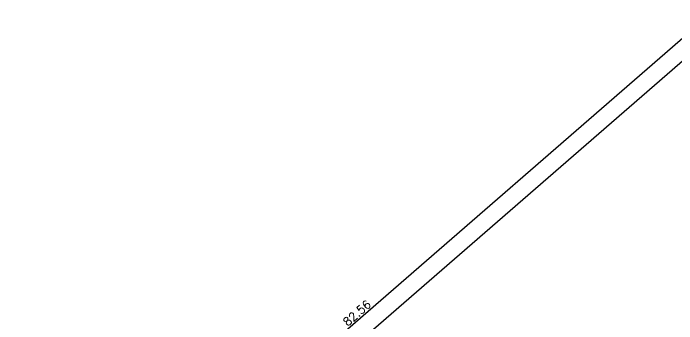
# Model space of a CAD drawing. Extents: x -175 to 397, y -1718 to -729.
# Drawn here: x 70.6 to 130.4, y -1358.7 to -1330.7 of the extents above; entities that cross this region are included whole.
import ezdxf

# ---------------------------------------------------------------- set-up
doc = ezdxf.new("R2010")
doc.units = 0
doc.header["$LTSCALE"] = 2
doc.layers.add('ARQ-COTAS', color=7, linetype='Continuous')
doc.layers.add('D-LIMITES', color=3, linetype='Continuous')
doc.styles.add('ROMANS', font='ROMANS.shx')
doc.dimstyles.new('1-500', dxfattribs={"dimscale": 5, "dimtxt": 0.15, "dimasz": 0.1, "dimexe": 0.05, "dimexo": 0.1, "dimgap": 0.03, "dimtad": 1, "dimzin": 5, "dimdsep": 46, "dimtxsty": 'ROMANS', "dimblk": 'OBLIQUE', "dimcen": 0, "dimclrd": 256, "dimclre": 256, "dimclrt": 2, "dimadec": 0, "dimazin": 0, "dimtfac": 1, "dimtofl": 0, "dimtmove": 2, "dimatfit": 3, "dimldrblk": 'OBLIQUE', "dimfxl": 0.04, "dimtolj": 1, "dimtzin": 1, "dimarcsym": 0})

# ---------------------------------------------------------------- blocks, each defined once
blk = doc.blocks.new('_Oblique')
at = {"color": 0, "linetype": 'ByBlock', "lineweight": -2}
blk.add_line((-0.5, -0.5), (0.5, 0.5), dxfattribs=at)
blk = doc.blocks.new('*D194')
at = {"layer": 'ARQ-COTAS', "lineweight": -2, "transparency": 16777216}
for p, q in [((70.745, -1385.219), (133.096, -1331.095)), ((133.799, -1331.905), (132.932, -1330.906)), ((71.448, -1386.028), (70.581, -1385.03))]:
    blk.add_line(p, q, dxfattribs=at)
at = {"layer": 'Defpoints', "color": 0, "transparency": 16777216}
for p in [(133.096, -1331.095), (134.126, -1332.282), (71.776, -1386.406)]:
    blk.add_point(p, dxfattribs=at)
at = {"layer": 'ARQ-COTAS', "lineweight": -2, "transparency": 16777216, "xscale": 0.5, "yscale": 0.5, "zscale": 0.5}
for p, rotation in [((133.096, -1331.095), 40.95962192382969), ((70.745, -1385.219), 220.9596219238297)]:
    blk.add_blockref('_Oblique', p, dxfattribs=dict(at, rotation=rotation))
at = {"layer": 'ARQ-COTAS', "color": 2, "transparency": 16777216, "insert": (101.576, -1357.76), "char_height": 0.75, "attachment_point": 5, "rotation": 40.95962, "style": 'ROMANS'}
blk.add_mtext('\\A1;82.56', dxfattribs=at)

msp = doc.modelspace()

# ---------------------------------------------------------------- linework, layer by layer
at = {"layer": 'D-LIMITES'}
msp.add_lwpolyline([(71.776, -1386.406), (135.805, -1460.168), (198.156, -1406.045), (134.126, -1332.282)], close=True, dxfattribs=at)

# ---------------------------------------------------------------- dimensions: what is measured, and where the dimension line sits
at = {"layer": 'ARQ-COTAS'}
dim = msp.add_aligned_dim(p1=(71.776, -1386.406), p2=(134.126, -1332.282), distance=1.572, dimstyle='1-500', dxfattribs=at)
dim.commit()
dim.dimension.update_dxf_attribs({"geometry": '*D194', "text_midpoint": (101.576, -1357.76)})

doc.saveas('drawing.dxf')
